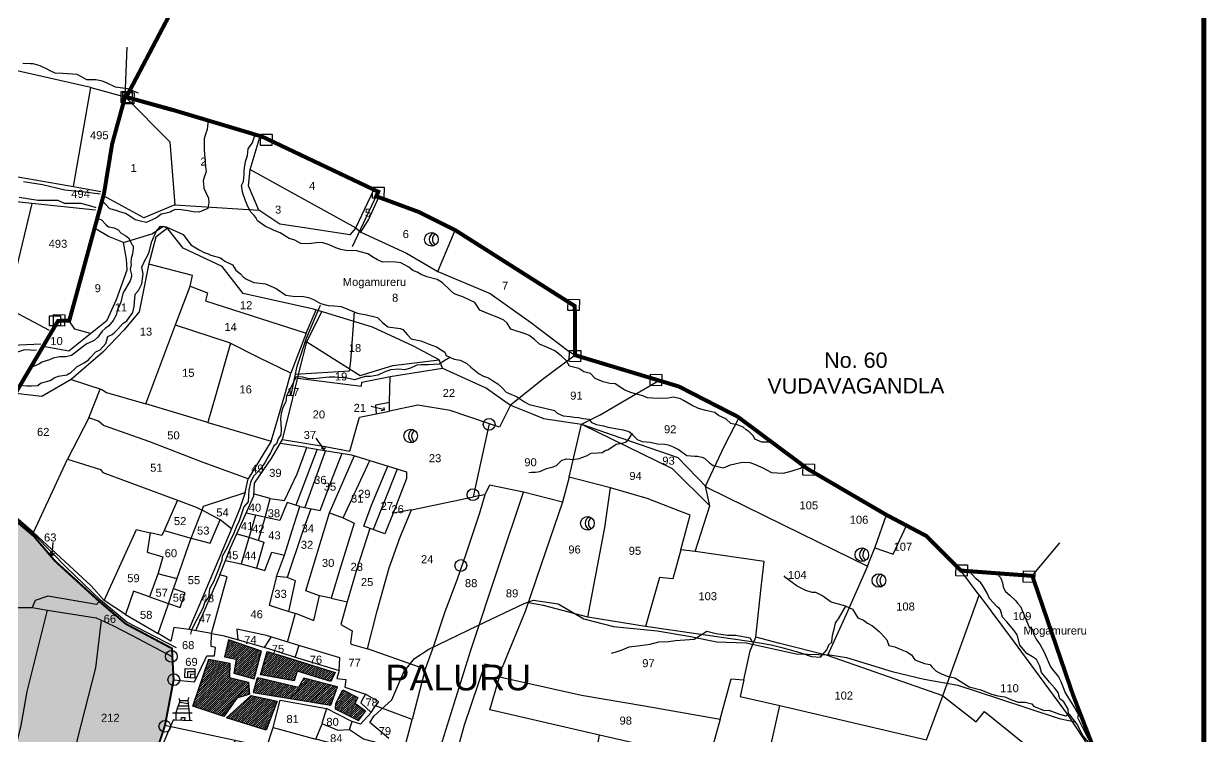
# Model space of a CAD drawing. Header units: inches. Extents: x 201585 to 225365, y 1598878 to 1613111.
# Drawn here: x 210278 to 212643, y 1606512 to 1607936 of the extents above; entities that cross this region are included whole.
import ezdxf
from ezdxf.enums import TextEntityAlignment as Align

# ---------------------------------------------------------------- set-up
doc = ezdxf.new("R2010")
doc.units = ezdxf.units.IN
doc.header["$LTSCALE"] = 15
doc.header["$MEASUREMENT"] = 0
doc.linetypes.add('DASHED2', pattern=[0.375, 0.25, -0.125])
for name, color, linetype in [('BOUNDRY STONES', 240, 'Continuous'), ('PLOT', 7, 'Continuous'), ('PLOTS', 7, 'Continuous'), ('PLOTS NO', 7, 'Continuous'), ('ROADS', 1, 'Continuous'), ('STREAM', 4, 'Continuous'), ('STREAMS', 4, 'Continuous'), ('TEXT', 1, 'Continuous'), ('text2', 7, 'Continuous'), ('VILLAGE', 7, 'Continuous'), ('VILLAGE BOUNDARY STONES', 1, 'Continuous'), ('VILLAGE BOUNDRY', 5, 'Continuous'), ('wells', 7, 'Continuous'), ('WUA13', 3, 'Continuous')]:
    doc.layers.add(name, color=color, linetype=linetype)
doc.styles.get("Standard").update_dxf_attribs({"font": 'arial.ttf'})
pattern_1 = [(43.723261, (193513.5276, 1597190.7028), (-2.09924695, 2.19495167), [])]

msp = doc.modelspace()

# ---------------------------------------------------------------- hatches: boundary and pattern name
at = {"layer": 'PLOTS NO', "true_color": 0x105689}
h = msp.add_hatch(color=146, dxfattribs=at)
h.dxf.hatch_style = 1
h.paths.add_polyline_path([(209676.1, 1605085.9), (209640, 1605054), (209519, 1605034.5), (209312.9, 1605047.3), (209238.2, 1605067.1), (209188.8, 1605091.7), (209160.8, 1605117.3), (209096.2, 1605164.8), (209109.1, 1605205), (209399.2, 1605104.8), (209456, 1605092.7), (209499.4, 1605199), (209514.3, 1605235.5), (209577.1, 1605229.5), (209662.3, 1605530.2), (209578.2, 1605535.1), (209556.8, 1605493.6), (209528.5, 1605497.7), (209461, 1605507.6), (209393.5, 1605517.5), (209260.9, 1605540.8), (209246.6, 1605541), (209289.8, 1605610.1), (209303.9, 1605624.8), (209316.8, 1605648.9), (209339.1, 1605820.3), (209345.1, 1605866.8), (209404, 1605877.4), (209437.7, 1605899.6), (209525.9, 1605926), (209611.7, 1605954.3), (209628.8, 1606004.8), (209636.8, 1606048.1), (209646.7, 1606105.1), (209659.8, 1606142.8), (209705.2, 1606273.3), (209730, 1606344.7), (209751.1, 1606368.9), (209806.9, 1606405.5), (209827.7, 1606479.1), (209879.7, 1606528.8), (209938.5, 1606622.6), (209966.9, 1606656.8), (210017.9, 1606704.4), (210055.8, 1606723.8), (210082.2, 1606748), (210108.4, 1606809.7), (210147.2, 1606913.4), (210183.9, 1607020.8), (210214.9, 1606982.5), (210298.6, 1606911.6), (210340.6, 1606862.4), (210429.5, 1606781.3), (210482.5, 1606736.3), (210574.9, 1606687.2), (210575.6, 1606670.4), (210578.1, 1606624.3), (210560.8, 1606533.1), (210544, 1606482.3), (210538.7, 1606466.3), (210535.3, 1606457), (210515, 1606401.6), (210493.1, 1606332.2), (210440.4, 1606197.6), (210432.5, 1606078.7), (210423.2, 1605819.7), (210423.4, 1605725.4), (210419.6, 1605694.3), (210403.4, 1605601.3), (210398.9, 1605532.3), (210295.3, 1605558.3), (210246.3, 1605500.4), (210203.4, 1605435.3), (210161.7, 1605352), (210117.1, 1605323.8), (210079.8, 1605251.9), (209998.7, 1605195.4), (209999.5, 1605153.7), (209839.1, 1605049.9)])
at = {"layer": 'VILLAGE'}
h = msp.add_hatch(dxfattribs=at)
h.set_pattern_fill('ANSI31', color=30, scale=24.297688, angle=-1.2767)
h.set_pattern_definition(pattern_1)
h.paths.add_polyline_path([(210680.1, 1606670.2), (210703.3, 1606666.1), (210698.2, 1606637.9), (210738.9, 1606626.8), (210753.9, 1606682), (210687.9, 1606704.3)])
h = msp.add_hatch(dxfattribs=at)
h.set_pattern_fill('ANSI31', color=30, scale=24.297688, angle=-1.2767)
h.set_pattern_definition(pattern_1)
h.paths.add_polyline_path([(210752.1, 1606634.6), (210765, 1606681.3), (210803.1, 1606669.5), (210900.8, 1606639.2), (210892.1, 1606621.1), (210824.8, 1606641.8), (210818.9, 1606622.5)])
h = msp.add_hatch(dxfattribs=at)
h.set_pattern_fill('ANSI31', color=30, scale=24.297688, angle=-1.2767)
h.set_pattern_definition(pattern_1)
h.paths.add_polyline_path([(210648.8, 1606665.5), (210690.2, 1606657.6), (210689.6, 1606629), (210727.9, 1606619.7), (210730, 1606595.6), (210704.7, 1606587.9), (210678.4, 1606551.2), (210616.4, 1606572)])
h = msp.add_hatch(dxfattribs=at)
h.set_pattern_fill('ANSI31', color=30, scale=24.297688, angle=-1.2767)
h.set_pattern_definition(pattern_1)
h.paths.add_polyline_path([(210744.4, 1606625.6), (210737.4, 1606598.9), (210892.2, 1606574.1), (210906, 1606610.3), (210838.1, 1606627.8), (210827.8, 1606609.4), (210752.2, 1606627.3), (210744.9, 1606628.3)])
h = msp.add_hatch(dxfattribs=at)
h.set_pattern_fill('ANSI31', color=30, scale=24.297688, angle=-1.2767)
h.set_pattern_definition(pattern_1)
edge = h.paths.add_edge_path()
edge.add_line((210916.3, 1606604.7), (210946.4, 1606589.2))
edge.add_line((210946.4, 1606589.2), (210940.6, 1606578))
edge.add_line((210940.6, 1606578), (210961.5, 1606562.7))
edge.add_line((210961.5, 1606562.7), (210947.2, 1606543.1))
edge.add_line((210947.2, 1606543.1), (210901.5, 1606565.6))
edge.add_line((210901.5, 1606565.6), (210902.4, 1606577.4))
edge.add_line((210902.4, 1606577.4), (210916.4, 1606604.6))
h = msp.add_hatch(dxfattribs=at)
h.set_pattern_fill('ANSI31', color=30, scale=24.297688, angle=-1.2767)
h.set_pattern_definition(pattern_1)
h.paths.add_polyline_path([(210732.8, 1606593.1), (210785, 1606582.1), (210763.1, 1606524), (210683.5, 1606548.2)])

# ---------------------------------------------------------------- linework, layer by layer
at = {"layer": 'BOUNDRY STONES', "color": 1}
for points in [[(210481.1, 1607790.3), (210485.5, 1607889.7)], [(212294.9, 1606832.3), (212350.1, 1606898.4)]]:
    msp.add_lwpolyline(points, dxfattribs=at)
for points in [[(210476.4, 1607798.9), (210499, 1607798.4), (210498.5, 1607775.8), (210475.9, 1607776.3)], [(210752.4, 1607715.7), (210775, 1607715.2), (210774.5, 1607692.6), (210751.9, 1607693.1)], [(210976.2, 1607609.8), (210998.8, 1607609.3), (210998.3, 1607586.8), (210975.7, 1607587.3)], [(211367, 1607385.6), (211389.6, 1607385.1), (211389.1, 1607362.6), (211366.5, 1607363.1)], [(210338.1, 1607354.8), (210360.7, 1607354.3), (210360.2, 1607331.8), (210337.6, 1607332.3)], [(211369.5, 1607283.2), (211392.1, 1607282.7), (211391.6, 1607260.2), (211369, 1607260.7)], [(211531.3, 1607235.6), (211553.9, 1607235.1), (211553.4, 1607212.5), (211530.8, 1607213)], [(211836.6, 1607056.1), (211859.2, 1607055.6), (211858.7, 1607033), (211836.1, 1607033.5)], [(212142.8, 1606854.7), (212165.4, 1606854.2), (212164.9, 1606831.6), (212142.3, 1606832.1)], [(212277.4, 1606842.5), (212299.9, 1606842), (212299.4, 1606819.4), (212276.9, 1606819.9)]]:
    msp.add_lwpolyline(points, close=True, dxfattribs=at)
for centre in [(211208.9, 1607135.3), (211176.5, 1606994.6), (211152.3, 1606853), (210573.6, 1606671.3), (210578.4, 1606624.8), (210560.6, 1606531.5)]:
    msp.add_circle(centre, 11.8, dxfattribs=at)
at = {"layer": 'PLOT'}
for points in [[(208787.8, 1607948.4), (208922.4, 1607930.2), (209119.4, 1608030.7), (209138.6, 1608040.2), (209404.4, 1607949.9), (209591.7, 1607814.3), (209864.1, 1607778.7), (209940.7, 1607714.3), (210003.1, 1607712.1), (210027.4, 1607735.1), (210073.2, 1607783.1), (210133, 1607783.1), (210162, 1607691.7), (210236.8, 1607691.7), (210223.9, 1607637.5), (210378, 1607610.5), (210432.3, 1607601)], [(210412.6, 1607808.6), (210232.5, 1607849.3), (210127.9, 1607839.3), (209987.1, 1607971.1), (210005.5, 1607923.7), (209933.1, 1607808.8), (209976, 1607761.2), (210027.4, 1607735.1)], [(210378, 1607610.5), (210412.6, 1607808.6), (210483.4, 1607789.4)], [(210422.2, 1607563.8), (210294.9, 1607577.1), (210182.4, 1607588.9), (210155.3, 1607622.5), (210150.1, 1607644.1), (210113.5, 1607697.3), (210052.3, 1607701.6), (210026.1, 1607665.5), (209993.5, 1607657.6), (209958.4, 1607635.2), (209905.1, 1607635.2), (209704.9, 1607743.4)], [(210294.9, 1607577.1), (210244.4, 1607368.1)], [(210329.6, 1607322.9), (210193.7, 1607395), (210181.2, 1607352.3)], [(209947.5, 1607219.3), (209962, 1607283.1), (209989.8, 1607335), (210024.3, 1607363.8), (210083, 1607369.1), (210181.2, 1607352.3), (210169.4, 1607319.9), (210212.3, 1607291.8), (210312.5, 1607296.2)]]:
    msp.add_lwpolyline(points, dxfattribs=at)
at = {"layer": 'PLOTS'}
for points in [[(210481.1, 1607790.3), (210570.7, 1607700.4), (210580.8, 1607574.1), (210518.4, 1607548.4), (210437.6, 1607592)], [(210580.8, 1607574.1), (210748.5, 1607563.2), (210727.5, 1607612.4), (210731, 1607644.6), (210751.1, 1607711.7)], [(210731, 1607644.6), (210942.6, 1607528.3), (210978.7, 1607604.4)], [(210942.6, 1607528.3), (210952.6, 1607519.5), (210967.6, 1607544.1), (210988.6, 1607589.3)], [(210942.6, 1607528.3), (210930.4, 1607514.3), (210831.1, 1607529.3), (210790.5, 1607535.4), (210748.5, 1607563.2)], [(211115.6, 1607247.7), (211108.7, 1607264.5), (211057.6, 1607291.4), (210975.4, 1607329.5), (210877.8, 1607359.6), (210857.9, 1607365.7), (210717, 1607397.2), (210675.2, 1607450.6), (210596.9, 1607487.4), (210567.4, 1607525.3), (210565.6, 1607527.6), (210542.6, 1607509.6), (210528.8, 1607456.8), (210509, 1607360.3), (210478.5, 1607323.5), (210436.6, 1607279.3), (210373.5, 1607225.1), (210314.4, 1607190.7), (210261.8, 1607197.2)], [(210411.8, 1607317), (210444.9, 1607343.5), (210463.9, 1607384.8), (210485, 1607444.4), (210483.7, 1607465.8), (210477.7, 1607498.6), (210447.8, 1607511), (210419.9, 1607527.2)], [(210477.7, 1607498.6), (210534.5, 1607516.4), (210557.8, 1607531.8), (210565.6, 1607527.6)], [(210952.6, 1607519.5), (211043.9, 1607477.7), (211106.4, 1607440.8), (211140.9, 1607523.7)], [(210373.5, 1607225.1), (210434.4, 1607204.9), (210443.9, 1607198.9), (210522.7, 1607176.3), (210580.6, 1607330.6), (210611, 1607411.3), (210616, 1607432.8), (210528.5, 1607455.6)], [(211106.4, 1607440.8), (211211.1, 1607396.8), (211291.9, 1607339.4), (211369.2, 1607281.1), (211380.7, 1607273.6), (211317.5, 1607226.4), (211251.7, 1607173.9), (211229.9, 1607129.6), (211207.5, 1607137.2), (211131.2, 1607163.1), (211066.2, 1607173.9), (211009.4, 1607161.9), (211009.8, 1607179.8), (211010.9, 1607231.2), (211115.6, 1607247.7), (211203.9, 1607207.5), (211251.7, 1607173.9)], [(210611, 1607411.3), (210645.9, 1607398.2), (210641.9, 1607382.1), (210843.3, 1607317.5), (210863.4, 1607364)], [(210670.7, 1606834.5), (210691.7, 1606888.4), (210725, 1606962.4), (210738.6, 1606992.6), (210739.6, 1607018), (210774.5, 1607068.2), (210795.9, 1607105), (210811.5, 1607168.1), (210829.3, 1607240.1), (210844.2, 1607300.2), (210874.2, 1607360.7)], [(210317.4, 1607291.7), (210368.3, 1607282.3), (210411.8, 1607317), (210380.7, 1607325.5), (210369.4, 1607342.4)], [(210843.3, 1607317.5), (210812.3, 1607237.8), (210748.9, 1607268.1), (210690.1, 1607298.2), (210581.7, 1607333.5)], [(210691.7, 1607297.4), (210661.8, 1607192.5), (210647.4, 1607141.8), (210646.6, 1607139.2), (210522.7, 1607176.3)], [(210844.2, 1607300.2), (210950.9, 1607232.9), (211016.1, 1607253.1), (211108.7, 1607264.5)], [(210646.6, 1607139.2), (210772.9, 1607101.5), (210781.5, 1607130.3), (210802.1, 1607199.1), (210812.3, 1607237.8)], [(210826.1, 1607227.3), (210953.7, 1607211.9), (210954.7, 1607219.8), (211010.9, 1607231.2)], [(211251.7, 1607173.9), (211298.5, 1607154.9), (211317.7, 1607147.1), (211393.6, 1607135.5), (211431.1, 1607154.5), (211548.2, 1607223.1)], [(210772.9, 1607101.5), (210727, 1607026.6), (210637.4, 1607059.2), (210530.7, 1607100.1), (210437.8, 1607133.1), (210427.7, 1607141.8), (210408.8, 1607148.5), (210431.4, 1607205.9)], [(210983.5, 1607156.5), (210982.4, 1607174.3), (211009.8, 1607179.8)], [(210408.8, 1607148.5), (210365.7, 1607065.8), (210432, 1607045.3), (210436.6, 1607039.3), (210585.7, 1606984), (210623.3, 1606970), (210634.9, 1606963.4), (210637.6, 1606971.9), (210721.1, 1606998.9), (210727, 1607026.6)], [(210795.9, 1607105), (210880.9, 1607091.3), (210930.6, 1607081.9), (210949.8, 1607149.4), (211009.4, 1607161.9)], [(211965.6, 1606851.7), (211922.4, 1606755.4), (211885.5, 1606672.9), (211790.2, 1606697.3), (211741.9, 1606709.6), (211752.9, 1606809.4), (211758.5, 1606860.8), (211621, 1606881.4), (211650, 1606972.1), (211641.7, 1607011.7), (211679.5, 1607092.2), (211708.8, 1607149.1)], [(211053.4, 1606964.1), (211177.9, 1606990.7), (211197, 1607078.9), (211209.8, 1607136.4)], [(211621, 1606881.4), (211592, 1606884.6), (211610.5, 1606953.7), (211524.8, 1606986.8), (211451.3, 1607008.5), (211369.2, 1607029.8), (211393.6, 1607135.5)], [(211393.6, 1607135.5), (211472, 1607108.5), (211586.5, 1607068.9), (211643.6, 1607009.7), (211797, 1606934.5), (211965.6, 1606851.7), (211981.5, 1606891.6), (212003.3, 1606954.2)], [(211393.6, 1607135.5), (211575.1, 1607046.7), (211650, 1606972.1)], [(210771.2, 1606987.3), (210799.7, 1606982.9), (210824.8, 1607036.3), (210844.1, 1607088.8), (210791.3, 1607097.2)], [(210808.7, 1606761), (210823.4, 1606757), (210858.5, 1606743.2), (210869.7, 1606792.7), (210842.6, 1606802.5), (210873.2, 1606903.8), (210889.7, 1606958.3), (210939.5, 1607072.7)], [(210865.1, 1607085.4), (210822.7, 1606973.4)], [(210830.2, 1606971), (210840.6, 1606968.9), (210871, 1606962.8), (210897.4, 1607031.5), (210915.1, 1607077.5)], [(210882, 1607082.7), (210840.6, 1606968.9)], [(210844.1, 1607088.8), (210871.7, 1607084.4), (210933.7, 1607074.5), (211043.6, 1607040.2), (211043.9, 1607027.2), (211016.9, 1606957.8), (211000.7, 1606916.2), (210958.2, 1606931.5), (210973.5, 1606973.7), (211006.4, 1607051.8)], [(210298.1, 1606919.1), (210365.7, 1607065.8)], [(210889.7, 1606958.3), (210917.2, 1606948.1), (210970.1, 1607063.2)], [(210439, 1606782.8), (210413.3, 1606812.5), (210343.4, 1606877.2), (210298.1, 1606919.1), (210231.9, 1606976.1), (210186.8, 1607027.3)], [(211025, 1607046), (210977, 1606924.8)], [(211369.2, 1607029.8), (211355.5, 1606979.6), (211277.8, 1606999.8), (211209.6, 1607014), (211200.6, 1606994.4), (211177.9, 1606990.7)], [(211406.5, 1606749.9), (211440.4, 1606928.9), (211451.3, 1607008.5)], [(210585.7, 1606984), (210558.9, 1606922.9), (210613.5, 1606907.9), (210634.9, 1606963.4)], [(210721.1, 1606998.9), (210710.5, 1606966.9), (210693.6, 1606926.7), (210671.3, 1606944.4), (210634.9, 1606963.4)], [(210681.9, 1606863.2), (210713.2, 1606856.6), (210744.3, 1606847.7), (210760.4, 1606843.1), (210774.4, 1606879.9), (210799.9, 1606874), (210818.5, 1606933.6), (210830.2, 1606971), (210805.3, 1606978.8), (210790.3, 1606942.9), (210722.9, 1606957.7)], [(210747.7, 1606903.2), (210761.2, 1606949.3), (210771.2, 1606987.3), (210740, 1606995.6)], [(211200.6, 1606994.4), (211189.9, 1606957.8), (211162.8, 1606877.5), (211144.6, 1606823.6), (211120, 1606760.6), (211097.9, 1606691.5), (211080.7, 1606646), (210965.6, 1606686.5)], [(211102.6, 1606460.1), (211172, 1606683.5), (211229.2, 1606854.4), (211277.9, 1606999.8)], [(211355.5, 1606979.6), (211313.2, 1606855.1), (211281.2, 1606761.2), (211243.3, 1606670.2), (211234.8, 1606649.3)], [(210248.1, 1606954.1), (210298.6, 1606911.6), (210340.6, 1606862.4), (210409.3, 1606799.7), (210429.5, 1606781.3), (210423.6, 1606774.9), (210326.8, 1606791.5), (210301.2, 1606783.3), (210295.5, 1606769.1), (210325.8, 1606764.1), (210423.3, 1606748.2), (210457.7, 1606732.6), (210494.9, 1606713), (210575.6, 1606670.4), (210578.1, 1606624.3), (210619.6, 1606620.3), (210641, 1606665.4), (210644.5, 1606672.8), (210660, 1606672.7), (210661.8, 1606689.3), (210653.1, 1606691), (210653.7, 1606717.2), (210608.7, 1606724.8)], [(210741.5, 1606953.6), (210713.2, 1606856.6)], [(210852.3, 1606966.5), (210835.1, 1606918.5), (210805.3, 1606828.9), (210783.5, 1606830.8), (210799.9, 1606874)], [(210970.6, 1606927.1), (210944.1, 1606846.5), (210925.3, 1606780.2), (210912.5, 1606735), (210935, 1606722.5), (210931.6, 1606698.7), (210933, 1606695.8), (210965.6, 1606686.5), (210984.9, 1606762.5), (211009, 1606848.6), (211032, 1606912), (211053.4, 1606964.1), (211016.9, 1606957.8)], [(210613.5, 1606907.9), (210650.9, 1606897.6), (210671.3, 1606944.4)], [(210917.2, 1606948.1), (210939.2, 1606937.9), (210912.7, 1606851.8), (210893, 1606787.8), (210869.7, 1606792.7)], [(211980.3, 1606888.5), (212016.4, 1606875.7), (212043.4, 1606933)], [(210482, 1606755.2), (210439, 1606782.8), (210503.7, 1606925.1), (210531.1, 1606918.7)], [(210558.9, 1606922.9), (210554.5, 1606912.8), (210531.1, 1606918.7), (210524.9, 1606879.7), (210556.8, 1606870.5), (210547.4, 1606838), (210529.7, 1606790.6), (210567.9, 1606777.3), (210591.3, 1606769.2), (210601.4, 1606798.3), (210577.9, 1606806.4)], [(210693.6, 1606926.7), (210663, 1606853.9), (210628.5, 1606771.8), (210608.7, 1606724.8), (210578.8, 1606728.8), (210572.4, 1606701.7), (210547, 1606717), (210566.9, 1606774.5), (210577.5, 1606805.2), (210584, 1606824), (210608, 1606893.3), (210613.5, 1606907.9)], [(210704.3, 1606916.5), (210728.6, 1606909.4), (210758.5, 1606899.8), (210743.7, 1606847.9)], [(211592, 1606884.6), (211576.4, 1606826.4), (211549.4, 1606829), (211521.6, 1606730.8)], [(210584.9, 1606826.4), (210546.7, 1606836.2)], [(210653.7, 1606717.2), (210684.9, 1606830.6), (210670.7, 1606834.5), (210621.7, 1606722.6)], [(212115.8, 1606592.3), (212188.4, 1606794.1), (212152.2, 1606842.9)], [(210783.5, 1606830.8), (210769.3, 1606773.8), (210808.7, 1606761), (210821.9, 1606822.4), (210805.3, 1606828.9)], [(210529.7, 1606790.6), (210498.2, 1606801.5), (210482, 1606755.2), (210547, 1606717)], [(210893, 1606787.8), (210925.3, 1606780.2)], [(212188.4, 1606794.1), (212256.3, 1606702.5), (212317.7, 1606619.4), (212366.5, 1606553.3), (212412.6, 1606483.1), (212416.7, 1606476.8), (212421, 1606478)], [(210089.5, 1606217.3), (210138.6, 1606348), (210170.6, 1606449.5), (210248.8, 1606433.8), (210273.4, 1606533.4), (210285.4, 1606601.3), (210325.8, 1606764.1)], [(210117.1, 1606741.2), (210187.8, 1606768.2), (210253.1, 1606769.3), (210295.5, 1606769.1)], [(211737.9, 1606699.6), (211521.6, 1606730.8), (211406.5, 1606749.9), (211317.6, 1606772.8), (211287.1, 1606778.5)], [(210433, 1606743.8), (210422, 1606648.3), (210385.8, 1606508.1), (210356.7, 1606376.4)], [(210806, 1606700.1), (210821.7, 1606757.5)], [(210653.7, 1606717.2), (210676.2, 1606713.4), (210703.3, 1606705.5), (210769.5, 1606686.2), (210817.3, 1606671.4), (210909.3, 1606642.9), (210910.3, 1606668.4), (210828.3, 1606693.3), (210821.3, 1606670.2)], [(210828.3, 1606693.3), (210764, 1606712.9), (210704.6, 1606725.9), (210706.7, 1606704.5)], [(210759.5, 1606689.1), (210773.4, 1606710)], [(211670.9, 1606546.1), (211693, 1606626.3), (211717.9, 1606624.2), (211730.9, 1606682.4), (211741.9, 1606709.6)], [(211717.9, 1606624.2), (211710.5, 1606591.1), (211790.2, 1606573.2), (212083.5, 1606504.5), (212115.8, 1606592.3), (211885.5, 1606672.9)], [(211080.7, 1606646), (211055, 1606545), (210981.8, 1606572.5), (210988.4, 1606580.7), (210962, 1606595.6), (210953.8, 1606581.7), (210952.1, 1606578.7), (210973.1, 1606559.5), (210981.8, 1606572.5)], [(211413, 1606425.3), (211429.8, 1606514), (211210.1, 1606564.3), (211231.3, 1606637.3), (211234.8, 1606649.3), (211200.5, 1606656.1), (211158.9, 1606533.9), (211135, 1606446.7)], [(210764, 1606488.5), (210716.6, 1606499.8), (210560.8, 1606533.1), (210578.1, 1606624.3)], [(210909.3, 1606642.9), (210904.5, 1606627.4), (210922.4, 1606625.1), (210920.4, 1606609.9), (210962, 1606595.6)], [(211229.3, 1606630.4), (211393.3, 1606594), (211519.6, 1606572.4), (211670.9, 1606546.1), (211648.3, 1606463.6), (211429.8, 1606514)], [(210777, 1606529.1), (210791.3, 1606583.9), (210883.7, 1606567)], [(212115.8, 1606592.3), (212182.7, 1606540.2), (212199.2, 1606561.4), (212397.1, 1606401.5)], [(210973.1, 1606559.5), (210951.7, 1606536), (210933.1, 1606542), (210883.7, 1606567), (210874.7, 1606536.9), (210906.6, 1606524), (210929.6, 1606524.9), (210934.9, 1606541.4)], [(211758.3, 1606430.3), (211790.2, 1606573.2)], [(210560.8, 1606533.1), (210544, 1606482.3), (210538.7, 1606466.3), (210574.8, 1606492.2), (210686.2, 1606468.8), (210701.3, 1606503.1)], [(210849.3, 1606462.6), (210764, 1606488.5), (210777, 1606529.1), (210862.4, 1606506.1)], [(210952.4, 1606482.6), (210862.4, 1606506.1), (210874.8, 1606536.8)], [(210929.6, 1606524.9), (210957.8, 1606506.5), (211039, 1606484.7), (211055, 1606545)]]:
    msp.add_lwpolyline(points, dxfattribs=at)
at = {"layer": 'PLOTS NO'}
for points in [[(210999.8, 1607164.1), (210973.1, 1607171.3)], [(210992.8, 1607163.1), (210999.8, 1607164.1), (210999, 1607169.2)], [(210878.9, 1607084.9), (210862.9, 1607107.4)], [(210872.9, 1607088.5), (210878.9, 1607084.9), (210881.5, 1607089.3)], [(210335.2, 1606872.3), (210337.1, 1606899.3)], [(210330.8, 1606878.9), (210335.2, 1606872.3), (210339.6, 1606877.6)]]:
    msp.add_lwpolyline(points, dxfattribs=at)
at = {"layer": 'ROADS', "color": 1}
for points in [[(210935.8, 1607490.7), (210985.2, 1607595.8)], [(210813, 1607194.4), (210825.2, 1607251.3), (210843.9, 1607307.4), (210871.9, 1607373.8)], [(210938.8, 1607360), (210931.7, 1607261.7), (210929.1, 1607241.5), (210821.6, 1607234.8)], [(210583.7, 1606688.2), (210484.4, 1606739.9), (210432.1, 1606783.6), (210364.1, 1606848.8), (210301.8, 1606912.2), (210222.1, 1606981.7), (210185.3, 1607023.9)], [(209636.2, 1606044.5), (209705.5, 1606048.5), (209729.4, 1606066.2), (209769.4, 1606064.4), (209857, 1606076.6), (209876.3, 1606088.5), (209955.3, 1606187.6), (209989.3, 1606199.4), (210173.4, 1606224), (210231.9, 1606250.7), (210285.6, 1606307.2), (210309.6, 1606331), (210362.6, 1606375.1), (210421.9, 1606410.2), (210429.4, 1606424.3), (210518.6, 1606454.3), (210542.2, 1606462.2), (210568.5, 1606523.5), (210578.2, 1606546)]]:
    msp.add_lwpolyline(points, dxfattribs=at)
at = {"layer": 'ROADS'}
msp.add_lwpolyline([(211008.2, 1606507.5), (210970.7, 1606538.9), (210978.9, 1606552.3), (211014.3, 1606584.6), (211038.5, 1606640.2), (211059.4, 1606666.9), (211088.1, 1606685.8), (211186.6, 1606732.8), (211278.9, 1606777.1), (211297.6, 1606783.7), (211346.7, 1606776.2), (211398.1, 1606746.5), (211457.6, 1606730.9), (211544.7, 1606722.3), (211608.3, 1606711.9), (211664.3, 1606700.4), (211722.6, 1606698.3), (211822.6, 1606676.5), (211890.4, 1606674.3), (211923.4, 1606668.9), (212014.8, 1606641.1), (212079, 1606626.1), (212146.2, 1606613.6), (212227.5, 1606587.2), (212348.5, 1606547.5), (212380.3, 1606540.5)], dxfattribs=at)
at = {"layer": 'STREAM'}
for points in [[(210508, 1607797.7), (210486.1, 1607806.1), (210461.7, 1607809.7), (210445.4, 1607817.7), (210436.2, 1607821.7), (210422.4, 1607824.1), (210404.3, 1607824.3), (210393.8, 1607830.1), (210385.3, 1607835), (210356.4, 1607837), (210341.2, 1607837.7), (210331.2, 1607841.9), (210325.3, 1607845.2), (210311, 1607852.1), (210302, 1607855), (210297.5, 1607856.1), (210291.9, 1607855.8), (210276.7, 1607856.8)], [(210278.1, 1607620.5), (210316.1, 1607614.6), (210360.4, 1607604.3), (210399.9, 1607600.4), (210431.1, 1607596.5)], [(210423.5, 1607568.4), (210410.7, 1607571.9), (210392.5, 1607576.8), (210359.9, 1607576.8), (210347.3, 1607583), (210335.4, 1607583), (210320, 1607583), (210306.4, 1607583), (210269.4, 1607588.9)], [(210304, 1607282.9), (210279.7, 1607284.4), (210266.1, 1607279.3)]]:
    msp.add_lwpolyline(points, dxfattribs=at)
at = {"layer": 'STREAMS', "color": 4}
for points in [[(210647, 1607742.8), (210645.7, 1607731.5), (210644.9, 1607725.1), (210641.9, 1607715.3), (210639, 1607706.1), (210638.9, 1607697.6), (210638.9, 1607691.9), (210638.9, 1607684.2), (210640.4, 1607667.8), (210641.9, 1607650.5), (210642.9, 1607640.1), (210640, 1607631.5), (210637, 1607622.4), (210637.8, 1607615.5), (210638.7, 1607607.8), (210642.7, 1607598.7), (210647.6, 1607587.5), (210648.7, 1607579), (210646.4, 1607566.9), (210638.8, 1607563.5), (210629.3, 1607559.8), (210617.2, 1607560.1), (210607.1, 1607562.5), (210593.1, 1607564.5), (210581.4, 1607564.8), (210574.5, 1607561.2), (210571.4, 1607559.2), (210563.3, 1607557.5), (210553.4, 1607555.4), (210545.9, 1607549.5), (210535.2, 1607544.4), (210522.9, 1607539), (210512.2, 1607541.5), (210501.4, 1607543.9), (210488.7, 1607552.7), (210481.8, 1607556.9), (210468.3, 1607560.7), (210463.1, 1607562.8), (210450.6, 1607566.3), (210440.7, 1607577.1), (210434.7, 1607581)], [(211773.5, 1607099.8), (211754.1, 1607099.7), (211740.3, 1607105.9), (211737.2, 1607111.4), (211728.6, 1607120.1), (211723, 1607124.4), (211716.5, 1607129.5), (211706.8, 1607133.8), (211692.4, 1607137.1), (211682.1, 1607146.1), (211667.3, 1607153.1), (211660, 1607159.3), (211642.4, 1607162.9), (211627.3, 1607166.9), (211613.7, 1607173.5), (211597.7, 1607182.7), (211591.4, 1607186.3), (211577.5, 1607189.8), (211563, 1607187.2), (211535.3, 1607187.5), (211525.5, 1607188.5), (211516, 1607192.4), (211503.3, 1607195.9), (211492.1, 1607198.8), (211480.4, 1607203.7), (211460.9, 1607216), (211450.2, 1607216.7), (211436.8, 1607220.5), (211421.2, 1607226.9), (211411.8, 1607236.7), (211398.2, 1607240.2), (211388.3, 1607247), (211369.5, 1607251.3), (211363.6, 1607262.5), (211353, 1607272.5), (211340.3, 1607282.1), (211320.9, 1607290.8), (211309.4, 1607295.9), (211299.3, 1607305.2), (211289.1, 1607312.8), (211282.8, 1607315.7), (211252, 1607325.5), (211244.7, 1607337.4), (211238, 1607343.6), (211228.1, 1607348.5), (211207.4, 1607356.4), (211190.2, 1607363.3), (211180.1, 1607379.2), (211168.7, 1607384.5), (211156.4, 1607390.1), (211146.6, 1607393.4), (211138.4, 1607397.2), (211131.4, 1607402.6), (211115.5, 1607418.1), (211104.9, 1607424.9), (211084.5, 1607430.3), (211073.1, 1607434.9), (211064.8, 1607439.3), (211056.1, 1607443), (211048.4, 1607449.5), (211032.4, 1607457.9), (211022, 1607459.7), (211007.9, 1607460.2), (210996.7, 1607459.8), (210985.6, 1607464.2), (210977.9, 1607468.9), (210966.1, 1607476.3), (210950.9, 1607480.5), (210944.2, 1607482.2), (210922.7, 1607483.1), (210912.3, 1607484.9), (210902.1, 1607488.5), (210889.2, 1607494.2), (210874.2, 1607499.1), (210863, 1607498.5), (210849, 1607496.1), (210832.1, 1607496.6), (210820.3, 1607503.7), (210809, 1607507), (210791.4, 1607517.9), (210779.4, 1607523.1), (210772.6, 1607525.9), (210762, 1607531), (210755.1, 1607535.3), (210746.1, 1607542.2), (210742.4, 1607549.1), (210739, 1607553.1), (210732.8, 1607558.8), (210727.1, 1607569.3), (210721.7, 1607581.9), (210716.4, 1607597.7), (210714, 1607612.6), (210717.9, 1607620.7), (210719.2, 1607634.3), (210718.9, 1607642.8), (210720, 1607648.2), (210721.8, 1607660.5), (210725.5, 1607672.6), (210727, 1607685.9), (210731.4, 1607692.3), (210735.5, 1607698.4), (210739.2, 1607709.2), (210742.8, 1607714.1)], [(210424.8, 1607548.5), (210433.7, 1607544.1), (210442.6, 1607534.9), (210447.9, 1607530), (210459, 1607528), (210467.5, 1607524.3), (210473.3, 1607517.8), (210482.3, 1607512.4), (210487.8, 1607508.3), (210495.5, 1607494.5), (210497.3, 1607492.4), (210497.5, 1607486.6), (210496.1, 1607476.1), (210493.3, 1607466.6), (210492.5, 1607458.8), (210493.5, 1607454.8), (210491.4, 1607445.2), (210493.9, 1607434.5), (210493.6, 1607430.6), (210491.3, 1607422.3), (210487.5, 1607415.3), (210479.8, 1607403.2), (210476.6, 1607397), (210472.8, 1607379.6), (210465.9, 1607364.4), (210462.9, 1607353.6), (210456.9, 1607343.1), (210448.8, 1607332), (210441.5, 1607326.6), (210435.1, 1607321.9), (210426.7, 1607309.7), (210418.9, 1607303.1), (210403.2, 1607295.8), (210382, 1607279.2), (210374, 1607272.7), (210362.8, 1607270.4), (210349.6, 1607270), (210337.2, 1607267.5), (210329.8, 1607264.4), (210314.7, 1607259.3), (210309.8, 1607256), (210299, 1607251.4), (210291.3, 1607248.1)], [(210270.4, 1607213.3), (210284.3, 1607212.5), (210294, 1607212), (210306.5, 1607212.7), (210312.2, 1607217.9), (210331.5, 1607223.2), (210340.7, 1607228.8), (210347.9, 1607231.7), (210364.9, 1607234.5), (210372.4, 1607239.2), (210380, 1607245.8), (210385, 1607251), (210399.5, 1607258.3), (210408, 1607264.1), (210411.3, 1607268.4), (210422.6, 1607280.5), (210431.2, 1607284), (210442.6, 1607297.2), (210446.7, 1607311.1), (210455.1, 1607315.1), (210460.1, 1607319.1), (210466.5, 1607325.9), (210476.7, 1607337), (210484.7, 1607342.4), (210496.4, 1607358.8), (210499.5, 1607371.1), (210501.4, 1607395.6), (210508.1, 1607402.9), (210514.6, 1607416.4), (210517.4, 1607435.9), (210514.7, 1607449.8), (210520.3, 1607462.7), (210526.8, 1607473.6), (210529, 1607480.1), (210534.2, 1607501.2), (210543.2, 1607520.9), (210551.8, 1607531.3), (210563.3, 1607530.4), (210575.2, 1607524.6), (210597, 1607514.6), (210612.6, 1607494.1), (210629, 1607484), (210638.9, 1607478.7), (210646.9, 1607476.2), (210652.7, 1607473.6), (210671.6, 1607467.9), (210680.5, 1607461.5), (210695.9, 1607454.2), (210702.6, 1607443.6), (210711.7, 1607436.5), (210717.5, 1607429.4), (210723.5, 1607425.4), (210738.2, 1607418.6), (210762, 1607415.9), (210783, 1607406.8), (210802.6, 1607393.6), (210816.7, 1607391.4), (210838, 1607391), (210847.9, 1607388.9), (210858, 1607384.7), (210871.8, 1607376.8), (210887.4, 1607373.2), (210898.8, 1607372.5), (210913.3, 1607371), (210924.6, 1607366.3), (210938.8, 1607360), (210945.9, 1607357.3), (210952.6, 1607356.2), (210961.2, 1607354.9), (210985.7, 1607348.9), (210995.5, 1607338.7), (211006.4, 1607330), (211030.8, 1607326.8), (211036.3, 1607324.9), (211044.9, 1607314.7), (211052.9, 1607306.4), (211072.4, 1607302.2), (211089, 1607295.6), (211103.7, 1607290.5), (211120.2, 1607279.5), (211123.3, 1607272.8), (211138.8, 1607265.8), (211150.9, 1607263.7), (211164.5, 1607257.1), (211172.1, 1607249.5), (211189.3, 1607236.1), (211197.6, 1607231.5), (211207.4, 1607228), (211217.5, 1607221.3), (211226, 1607216.1), (211235.4, 1607207.7), (211242.7, 1607199.6), (211253.3, 1607195), (211263.5, 1607190.8), (211279.5, 1607180), (211289.2, 1607174.8), (211320.5, 1607167.4), (211339.4, 1607162.9), (211345.2, 1607157.5), (211357.1, 1607152.4), (211370.7, 1607150.7), (211379.2, 1607149.9), (211387.4, 1607148.7), (211397.1, 1607147.3), (211408.7, 1607145.7), (211412.7, 1607139.8), (211423, 1607135.2), (211437.8, 1607132.3), (211445.9, 1607129.7), (211454.4, 1607128.2), (211464.7, 1607126.5), (211476.8, 1607124.5), (211488.2, 1607121.3), (211493.8, 1607117.1), (211496.5, 1607113.8), (211504.9, 1607105.2), (211515, 1607101), (211530.6, 1607099.8), (211545.3, 1607096.2), (211560.2, 1607095.9), (211567.1, 1607094.5), (211576.7, 1607090.5), (211587.4, 1607084.9), (211603.9, 1607073.1), (211619.9, 1607071.7), (211625.8, 1607071.8), (211634.2, 1607069.9), (211639.6, 1607067.6), (211649.4, 1607058.3), (211656.8, 1607053), (211677.4, 1607048.3), (211691.8, 1607054.5), (211715, 1607059.7), (211729.8, 1607058.8), (211741.3, 1607055.1), (211746.5, 1607052.1), (211756.3, 1607048.1), (211773.7, 1607038.7), (211784.9, 1607038.3), (211797.5, 1607038), (211814.7, 1607042.3), (211831.5, 1607047.8), (211837.3, 1607052.2)], [(211130.8, 1607268.9), (211126.7, 1607266.8), (211119, 1607262.6), (211110, 1607255.8), (211097.6, 1607254.8), (211087.4, 1607254.2), (211073, 1607254), (211064.1, 1607253.5), (211051.6, 1607247.7), (211039.8, 1607244.4), (211028.2, 1607245.9), (211012, 1607244.5), (210999.2, 1607239.5), (210986.7, 1607233.5), (210971.7, 1607231), (210961.3, 1607231), (210940, 1607224.3), (210925.1, 1607227.4), (210900.6, 1607229.5), (210889, 1607229.8), (210869.7, 1607227.9), (210858.5, 1607226.4), (210846.1, 1607226.7), (210835.5, 1607229.7), (210822.9, 1607230.2), (210810, 1607203.3), (210804.1, 1607192.2), (210802.2, 1607180.5), (210796.7, 1607168.9), (210792.8, 1607156.8), (210792.1, 1607146.3), (210792.3, 1607136.6), (210793.3, 1607124.9), (210792.2, 1607114.4), (210787.2, 1607106), (210783.7, 1607096.4), (210778.3, 1607092.2), (210771.5, 1607078.6), (210766.5, 1607069.8), (210761.4, 1607059.8), (210752.2, 1607046.7), (210737.7, 1607031.6), (210731.7, 1607018.8), (210728.6, 1607004.3), (210727.2, 1606980.1), (210718.5, 1606970.2), (210708.9, 1606942.3), (210703.4, 1606929.9), (210698.3, 1606917.9), (210691, 1606902.3), (210685.5, 1606890.7), (210675, 1606871.1), (210674.3, 1606863.6), (210668.7, 1606847.1), (210663.2, 1606833.9), (210657.6, 1606820.3), (210650, 1606806.3), (210647.6, 1606789), (210640.5, 1606780.2), (210636.6, 1606767.8), (210624.7, 1606744.8), (210616.2, 1606729.6), (210614.1, 1606724), (210611.9, 1606715.5)], [(211288.3, 1607039.3), (211293.9, 1607039.5), (211301.9, 1607039.7), (211310.3, 1607041.1), (211315, 1607042.8), (211323.4, 1607046.8), (211336.9, 1607050.2), (211343.3, 1607053.2), (211354.2, 1607063.9), (211364.5, 1607066.1), (211376.1, 1607065.1), (211389.2, 1607066.9), (211403.3, 1607072.6), (211413.2, 1607077.8), (211427, 1607078.5), (211434.9, 1607078.8), (211442.4, 1607083.5), (211446.1, 1607084.6), (211463.1, 1607095.7), (211475, 1607098), (211483.7, 1607100.4), (211488.6, 1607107), (211491, 1607110.4), (211493.9, 1607115.9)], [(212367, 1606556.5), (212366.4, 1606565.8), (212358, 1606580.3), (212350.2, 1606586.5), (212346.5, 1606599.3), (212339.1, 1606608.2), (212329.3, 1606619.8), (212313.2, 1606639.1), (212309.6, 1606651.8), (212303.2, 1606664.9), (212295.4, 1606670.4), (212283.9, 1606677.2), (212270.2, 1606693.7), (212264.6, 1606714.6), (212257.9, 1606723.5), (212243.7, 1606740.2), (212235.2, 1606749.9), (212231, 1606764.5), (212228.2, 1606768.5), (212224.3, 1606770.7), (212209, 1606787), (212204.5, 1606797.7), (212197.6, 1606810.1), (212192.3, 1606818.3), (212181.9, 1606826.9), (212169.5, 1606841.2)], [(212224, 1606837), (212231.3, 1606829.4), (212235.3, 1606818.7), (212236.7, 1606809.9), (212241.1, 1606801.3), (212250, 1606793.9), (212262.2, 1606782.4), (212265.6, 1606777.8), (212271, 1606770.8), (212288.5, 1606729.8), (212295.1, 1606725.7), (212296.8, 1606717.7), (212302.4, 1606705.6), (212307, 1606698.8), (212310.4, 1606694.5), (212318.9, 1606679.7), (212331.3, 1606650.7), (212338, 1606641.5), (212347.1, 1606630.7), (212351.9, 1606621.3), (212356, 1606611.1), (212360.8, 1606598.4), (212365.4, 1606591.4), (212374.2, 1606577.2), (212380.9, 1606566.7), (212387, 1606554.3), (212385.3, 1606549.3), (212392.9, 1606534.3), (212406.2, 1606507.7)], [(211453.4, 1606677.7), (211461, 1606679.6), (211474.9, 1606684.2), (211489.1, 1606690.6), (211510.7, 1606693), (211531, 1606695.9), (211548.5, 1606700.5), (211567.2, 1606701.3), (211581.8, 1606703.1), (211618.9, 1606705.5), (211644.2, 1606721.5), (211663, 1606716.9), (211685.8, 1606713.6), (211702.2, 1606714), (211730.9, 1606708.4), (211733.8, 1606701.1), (211772.6, 1606694.3), (211791.5, 1606690), (211830.1, 1606679.4), (211853.6, 1606671.1), (211871.5, 1606669.7), (211884, 1606684.2), (211887.9, 1606694.5), (211894, 1606699.8), (211895.1, 1606713.5), (211898.5, 1606725.9), (211901.1, 1606738), (211903.7, 1606740.8), (211907.5, 1606746.2), (211922.1, 1606771.9), (211892.8, 1606780.1), (211874.2, 1606793), (211862.1, 1606798.8), (211854.5, 1606798.9), (211842.3, 1606802.9), (211824.7, 1606811.9), (211812.1, 1606821), (211801.8, 1606828.3), (211798.8, 1606832.5)], [(211922.1, 1606772), (211935.7, 1606765.9), (211945.9, 1606748.2), (211957.4, 1606743.7), (211965.3, 1606737.7), (211975.5, 1606732.5), (211988.4, 1606720.8), (211991.8, 1606717.6), (212004.3, 1606704.7), (212008.2, 1606693), (212020.1, 1606690.6), (212030.8, 1606685.8), (212043.7, 1606680.3), (212053.1, 1606674.2), (212059.7, 1606664.3), (212079.4, 1606657.3), (212089.7, 1606655.2), (212094.6, 1606649.8), (212102.9, 1606641.9), (212114.7, 1606635.6), (212126.5, 1606631.1), (212139.7, 1606628.2), (212168.5, 1606610.2), (212192.2, 1606604.4), (212213.5, 1606596), (212225.8, 1606592.8), (212240.1, 1606590.3), (212253.4, 1606584.5), (212266.3, 1606579.7), (212280.9, 1606579.6), (212293.8, 1606576.4), (212297.6, 1606571.6), (212318.5, 1606563.4), (212327.8, 1606564), (212349.5, 1606555.6), (212361.7, 1606552.7), (212367.6, 1606556.8), (212385.3, 1606534), (212387.9, 1606527.6), (212396.5, 1606511.8), (212412.5, 1606492.5)]]:
    msp.add_lwpolyline(points, dxfattribs=at)
at = {"layer": 'text2', "color": 5, "const_width": 10}
msp.add_lwpolyline([(202205.6, 1612391.7), (212637.8, 1612391.7), (212637.8, 1598882.9), (202205.6, 1598882.9)], close=True, dxfattribs=at)
at = {"layer": 'VILLAGE', "color": 30}
for points in [[(210680.1, 1606670.2), (210703.3, 1606666.1), (210698.2, 1606637.9), (210738.9, 1606626.8), (210753.9, 1606682), (210687.9, 1606704.3), (210680.1, 1606670.2)], [(210752.1, 1606634.6), (210765, 1606681.3), (210803.1, 1606669.5), (210900.8, 1606639.2), (210892.1, 1606621.1), (210824.8, 1606641.8), (210818.9, 1606622.5), (210752.1, 1606634.6)], [(210648.8, 1606665.5), (210690.2, 1606657.6), (210689.6, 1606629), (210727.9, 1606619.7), (210730, 1606595.6), (210704.7, 1606587.9), (210678.4, 1606551.2), (210616.4, 1606572), (210648.8, 1606665.5)], [(210744.4, 1606625.6), (210737.4, 1606598.9), (210892.2, 1606574.1), (210906, 1606610.3), (210838.1, 1606627.8), (210827.8, 1606609.4), (210752.2, 1606627.3), (210744.9, 1606628.3), (210744.4, 1606625.6)], [(210916.3, 1606604.7), (210946.4, 1606589.2), (210940.6, 1606578), (210961.5, 1606562.7), (210947.2, 1606543.1), (210901.5, 1606565.6), (210902.4, 1606577.4), (210916.4, 1606604.6)], [(210732.8, 1606593.1), (210785, 1606582.1), (210763.1, 1606524), (210683.5, 1606548.2), (210732.8, 1606593.1)]]:
    msp.add_lwpolyline(points, dxfattribs=at)
at = {"layer": 'VILLAGE', "color": 5}
for points in [[(210583.5, 1606544.3), (210583.5, 1606558.9), (210586.7, 1606570.1), (210590.6, 1606579.6), (210590, 1606587.5)], [(210590.3, 1606583.5), (210606.6, 1606583.4)], [(210590.6, 1606579.6), (210607.3, 1606577.1)], [(210608, 1606588.9), (210606.6, 1606583.4), (210607.3, 1606577.1), (210609.3, 1606558.1), (210609.8, 1606543.1)], [(210576, 1606558.6), (210583.5, 1606558.6), (210609.3, 1606558.6), (210615.4, 1606558.6)], [(210585.8, 1606567), (210608.4, 1606566.5)], [(210587.7, 1606572.6), (210607.8, 1606572.6)], [(210577.5, 1606544.5), (210615, 1606542.9)], [(210579.9, 1606544.4), (210615, 1606542.9)], [(210593.3, 1606543.8), (210593.6, 1606549.5), (210600.2, 1606549.1), (210600, 1606543.5)]]:
    msp.add_lwpolyline(points, dxfattribs=at)
at = {"layer": 'VILLAGE BOUNDARY STONES'}
for points in [[(210472.9, 1607800.7), (210494.9, 1607800.7), (210494.9, 1607778.3), (210473, 1607778.2)], [(210330.2, 1607352), (210352.1, 1607352.1), (210352.1, 1607332.3), (210330.2, 1607332.2)]]:
    msp.add_lwpolyline(points, close=True, dxfattribs=at)
at = {"layer": 'VILLAGE BOUNDRY', "linetype": 'DASHED2', "ltscale": 8, "const_width": 8}
for points in [[(210483.5, 1607789.7), (210605.7, 1608021.7)], [(210261.8, 1607197.2), (210328.4, 1607310.5), (210347.1, 1607342.2), (210369.4, 1607342.4), (210403.8, 1607468), (210438.8, 1607596.2), (210455.2, 1607696.1), (210481.1, 1607790.3), (210570.2, 1607765.8), (210755.4, 1607710.4), (210987.3, 1607600.3), (210983.1, 1607591.3), (211019.6, 1607577.9), (211068.8, 1607559.7), (211140.9, 1607523.7), (211255.4, 1607451), (211380.2, 1607371.8), (211380.7, 1607273.6), (211542.4, 1607224.8), (211588.1, 1607211), (211705.7, 1607150.7), (211846.5, 1607045.7), (212003.3, 1606954.2), (212083.6, 1606911.8), (212152.2, 1606842.9), (212294.9, 1606832.3), (212375.9, 1606595.3), (212419.9, 1606481.7)], [(210483.5, 1607789.7), (210576, 1607763.7)]]:
    msp.add_lwpolyline(points, dxfattribs=at)
at = {"layer": 'wells', "color": 7}
for points in [[(210620.3, 1606627.6), (210600.7, 1606629.4), (210601.1, 1606646.9), (210620.8, 1606646.5)], [(210620.3, 1606627.6), (210606.2, 1606628.9), (210606.5, 1606641.4), (210620.6, 1606641.1)], [(210620.3, 1606627.6), (210612, 1606628.4), (210612.2, 1606636.3), (210620.5, 1606636.1)]]:
    msp.add_lwpolyline(points, close=True, dxfattribs=at)
at = {"layer": 'wells', "color": 0}
for centre in [(211093.6, 1607505.1), (211052.1, 1607112.1), (211405.5, 1606937.4), (211954.1, 1606874.7), (211988.2, 1606823.1)]:
    msp.add_circle(centre, 13.6, dxfattribs=at)
for centre, start, end in [((211102.6, 1607505.2), 109.888, 251.3113), ((211109.1, 1607504.8), 123.8119, 234.0755), ((211061.1, 1607112.2), 109.888, 251.3113), ((211067.6, 1607111.8), 123.8119, 234.0755), ((211414.4, 1606937.5), 109.888, 251.3113), ((211421, 1606937.1), 123.8119, 234.0755), ((211963, 1606874.8), 109.888, 251.3113), ((211969.6, 1606874.4), 123.8119, 234.0755), ((211997.2, 1606823.2), 109.888, 251.3113), ((212003.7, 1606822.8), 123.8119, 234.0755)]:
    msp.add_arc(centre, 13.6, start, end, dxfattribs=at)
at = {"layer": 'WUA13', "color": 17, "const_width": 4}
msp.add_lwpolyline([(210214.9, 1606982.5), (210298.6, 1606911.6), (210340.6, 1606862.4), (210429.5, 1606781.3), (210482.5, 1606736.3), (210574.9, 1606687.2), (210575.6, 1606670.4), (210578.1, 1606624.3), (210560.8, 1606533.1), (210544, 1606482.3), (210538.7, 1606466.3), (210535.3, 1606457), (210515, 1606401.6), (210493.1, 1606332.2), (210440.4, 1606197.6), (210432.5, 1606078.7), (210423.2, 1605819.7), (210423.4, 1605725.4), (210419.6, 1605694.3), (210403.4, 1605601.3), (210398.9, 1605532.3), (210295.3, 1605558.3), (210246.3, 1605500.4)], dxfattribs=at)

# ---------------------------------------------------------------- texts
at = {"layer": 'PLOTS', "color": 1}
msp.add_text('PALURU', height=51.33, rotation=0.0563, dxfattribs=at).set_placement((211147.2, 1606629), align=Align.MIDDLE_CENTER)
at = {"layer": 'PLOTS NO'}
for s, p in [('495', (210410.8, 1607705.4)), ('2', (210631.6, 1607652.7)), ('1', (210491.9, 1607639.8)), ('4', (210848.9, 1607603.9)), ('494', (210373.4, 1607588.1)), ('3', (210780.8, 1607556.6)), ('5', (210960.5, 1607550.5)), ('6', (211036, 1607507.7)), ('493', (210328.2, 1607488.3)), ('Mogamureru', (210916.2, 1607412)), ('9', (210420.2, 1607399.5)), ('7', (211234.7, 1607404.4)), ('12', (210710.6, 1607365.5)), ('8', (211014.8, 1607380.4)), ('11', (210460.3, 1607361)), ('14', (210679.6, 1607321.9)), ('10', (210331.6, 1607293.8)), ('13', (210510.3, 1607312.7)), ('18', (210928.3, 1607280)), ('15', (210595, 1607230.3)), ('19', (210900.5, 1607223.1)), ('16', (210709.6, 1607197.1)), ('17', (210804.5, 1607192)), ('22', (211116, 1607190)), ('91', (211371, 1607184.7)), ('21', (210938, 1607160.3)), ('20', (210856.1, 1607147.1)), ('62', (210304.9, 1607112.2)), ('50', (210565.3, 1607105.3)), ('37', (210838.1, 1607106.1)), ('92', (211558.5, 1607117.5)), ('23', (211088.4, 1607059.6)), ('51', (210531.2, 1607040.6)), ('49', (210733.3, 1607038.9)), ('90', (211279.2, 1607051.5)), ('93', (211555.1, 1607054.6)), ('39', (210769.1, 1607030.3)), ('36', (210858.9, 1607016.3)), ('94', (211489.3, 1607024.1)), ('35', (210878.2, 1607002.7)), ('29', (210946.8, 1606988.4)), ('40', (210728.3, 1606960.8)), ('31', (210932.7, 1606979)), ('27', (210992, 1606964.1)), ('105', (211829.4, 1606965.4)), ('54', (210663.4, 1606951.2)), ('38', (210766.2, 1606949.5)), ('26', (211013.5, 1606957.6)), ('106', (211929.8, 1606936.6)), ('52', (210578.6, 1606933.9)), ('53', (210624.9, 1606914.9)), ('41', (210712.6, 1606923.8)), ('42', (210734.9, 1606918.4)), ('34', (210834, 1606919.5)), ('63', (210319, 1606901.1)), ('43', (210767.3, 1606905.3)), ('60', (210560.2, 1606869.6)), ('32', (210832.4, 1606886.5)), ('96', (211367.2, 1606877.1)), ('95', (211488, 1606874.5)), ('107', (212017.4, 1606882.6)), ('45', (210682.7, 1606865.6)), ('44', (210718.9, 1606864.8)), ('30', (210874.5, 1606850.2)), ('28', (210931.7, 1606842.5)), ('24', (211072.6, 1606857.6)), ('59', (210485.3, 1606819.7)), ('104', (211806.3, 1606826.3)), ('55', (210606.3, 1606815.8)), ('25', (210952.5, 1606812)), ('88', (211160.5, 1606809.8)), ('57', (210541.8, 1606790.7)), ('56', (210576.3, 1606780.7)), ('48', (210634.1, 1606779.6)), ('33', (210779.5, 1606788.4)), ('89', (211242.3, 1606789.5)), ('103', (211627.3, 1606783.7)), ('46', (210731.6, 1606747.6)), ('108', (212022.7, 1606763.1)), ('66', (210438.1, 1606738.5)), ('58', (210510.8, 1606746.4)), ('47', (210628.5, 1606739.2)), ('109', (212255.8, 1606743.9)), ('Mogamureru', (212277.4, 1606715)), ('68', (210594.7, 1606685.9)), ('74', (210719.1, 1606696.3)), ('75', (210774.3, 1606678.4)), ('76', (210850.1, 1606656.8)), ('69', (210601.3, 1606652.4)), ('77', (210927.5, 1606650.6)), ('97', (211515, 1606649.8)), ('102', (211899.3, 1606585.1)), ('110', (212230.6, 1606599.8)), ('78', (210961.5, 1606571.2)), ('212', (210432.9, 1606540.6)), ('81', (210803.6, 1606538.1)), ('98', (211469.6, 1606535)), ('80', (210883.4, 1606532.4)), ('79', (210988, 1606514.1)), ('84', (210890.9, 1606499.6))]:
    msp.add_text(s, height=16, dxfattribs=at).set_placement(p)
at = {"layer": 'TEXT', "insert": (211712, 1607278.8), "char_height": 30.796, "width": 460.149, "attachment_point": 1, "rotation": 0.0563}
msp.add_mtext('\\pxqc;No. 60\\PVUDAVAGANDLA', dxfattribs=at)

doc.saveas('drawing.dxf')
